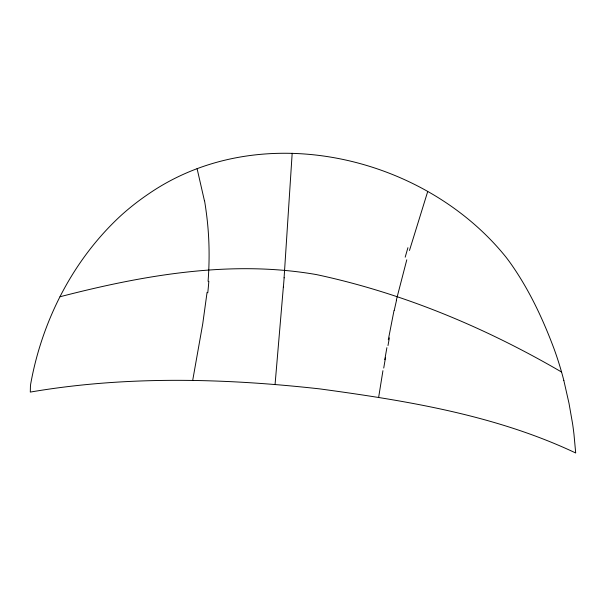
<?xml version="1.0" encoding="UTF-8"?>
<svg xmlns="http://www.w3.org/2000/svg" width="606" height="606" viewBox="0 0 606 606"><rect width="100%" height="100%" fill="white"/><g stroke="black" fill="none" stroke-linecap="round" stroke-linejoin="round"><path stroke-width="0.91" d="M292.175 153.28L284.085 277.851M208.078 281.275C209.827 258.345 209.381 235.219 206.282 212.418A329.778 304.401 -8.2 0 0 204.548 200.722M283.381 286.638L275.071 384.431M207.063 292.38L202.752 323.763L192.67 380.523M378.659 397.256L382.939 370.683M384.795 359.661L386.893 347.655M388.31 339.761L393.991 310.651M396.301 300.228L406.785 259.807M409.474 250.483L427.685 191.617M60.047 296.743C143.114 275.26 230.757 259.694 316.347 274.571C402.71 292.971 485.406 327.641 561.557 372.023M197.086 168.635L204.427 200.745M563.838 380.5L569.004 403.308L572.587 423.745A342.117 342.117 0 0 1 573.988 434.441L575.7 452.985C495.572 415.095 406.755 400.71 319.657 388.878C223.682 378.189 125.79 375.72 30.3 392.082L30.414 386.848A47.245 47.245 0 0 1 30.633 384.333C42.026 320.422 73.417 259.05 121.548 215.009A248.861 248.861 0 0 1 148.47 193.988C259.716 117.314 423.609 154.833 505.972 257.111A226.765 226.765 0 0 1 510.82 263.655C529.212 289.782 542.885 318.961 554.051 348.806A336.777 336.777 0 0 1 563.845 380.5M284.153 277.707A65.016 0.992 -85.4 0 1 283.403 286.979M208.835 281.252A86.59 19.945 -85.3 0 1 207.775 292.789M383.734 368.047A160.87 8.408 -79 0 1 385.552 357.343M387.992 345.556A224.871 22.164 -77.9 0 1 389.385 337.875M394.233 310.567A89.211 12.196 -77.3 0 1 396.506 300.334M405.187 257.179A382 109.065 -79.2 0 1 407.936 247.68"/></g></svg>
